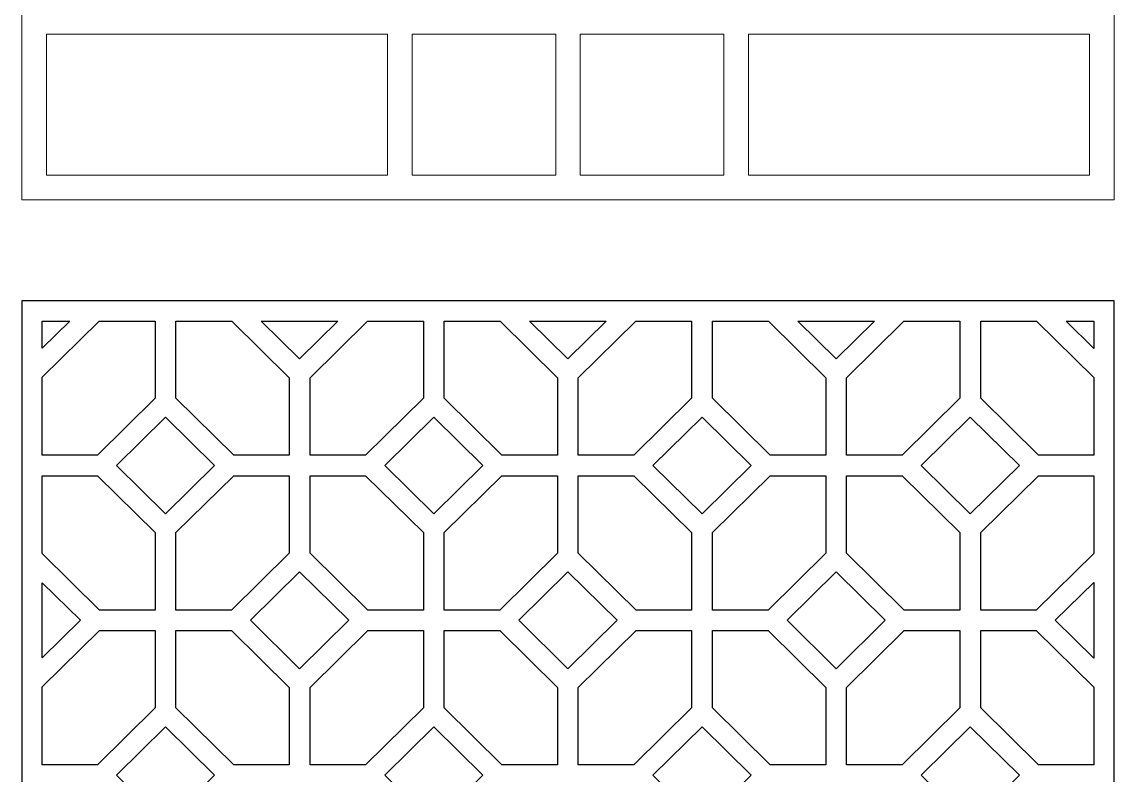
# Model space of a CAD drawing. Header units: centimetres. Extents: x 1.9 to 8.3, y -9.5 to 9.5.
# Drawn here: x 1.85 to 8.27, y -6.71 to -2.29 of the extents above; entities that cross this region are included whole.
import ezdxf

# ---------------------------------------------------------------- set-up
doc = ezdxf.new("R2010")
doc.units = ezdxf.units.CM
doc.header["$MEASUREMENT"] = 0
doc.layers.add('layer 1', color=7, linetype='Continuous')

msp = doc.modelspace()

# ---------------------------------------------------------------- linework, layer by layer
at = {"layer": 'layer 1', "color": 250, "lineweight": 9}
for points, knots in [([(1.85394, -3.33259), (1.85394, -3.33259), (1.85394, 9.50001), (1.85394, 9.50001), (1.85394, 9.50001), (1.85394, 9.50001), (8.27025, 9.50001), (8.27025, 9.50001), (8.27025, 9.50001), (8.27025, 9.50001), (8.27025, -3.33259), (8.27025, -3.33259), (8.27025, -3.33259), (8.27025, -3.33259), (1.85394, -3.33259), (1.85394, -3.33259)], [0, 0, 0, 0, 0.2, 0.2, 0.2, 0.2, 0.4, 0.4, 0.4, 0.4, 0.6, 0.6, 0.6, 0.6, 1, 1, 1, 1]), ([(4.00231, -3.18841), (4.00231, -3.18841), (4.00231, -3.18841), (4.00231, -3.18841), (4.00231, -3.18841), (4.00231, -3.18841), (4.00231, -2.35932), (4.00231, -2.35932), (4.00231, -2.35932), (4.00231, -2.35932), (1.99813, -2.35932), (1.99813, -2.35932), (1.99813, -2.35932), (1.99813, -2.35932), (1.99813, -3.18841), (1.99813, -3.18841), (1.99813, -3.18841), (1.99813, -3.18841), (4.00231, -3.18841), (4.00231, -3.18841)], [0, 0, 0, 0, 0.1666667, 0.1666667, 0.1666667, 0.1666667, 0.3333333, 0.3333333, 0.3333333, 0.3333333, 0.5, 0.5, 0.5, 0.5, 0.6666667, 0.6666667, 0.6666667, 0.6666667, 1, 1, 1, 1]), ([(4.99001, -3.18841), (4.99001, -3.18841), (4.99001, -3.18841), (4.99001, -3.18841), (4.99001, -3.18841), (4.99001, -3.18841), (4.99001, -2.35932), (4.99001, -2.35932), (4.99001, -2.35932), (4.99001, -2.35932), (4.14652, -2.35932), (4.14652, -2.35932), (4.14652, -2.35932), (4.14652, -2.35932), (4.14652, -3.18841), (4.14652, -3.18841), (4.14652, -3.18841), (4.14652, -3.18841), (4.99001, -3.18841), (4.99001, -3.18841)], [0, 0, 0, 0, 0.1666667, 0.1666667, 0.1666667, 0.1666667, 0.3333333, 0.3333333, 0.3333333, 0.3333333, 0.5, 0.5, 0.5, 0.5, 0.6666667, 0.6666667, 0.6666667, 0.6666667, 1, 1, 1, 1]), ([(5.97768, -3.18841), (5.97768, -3.18841), (5.97768, -3.18841), (5.97768, -3.18841), (5.97768, -3.18841), (5.97768, -3.18841), (5.97768, -2.35932), (5.97768, -2.35932), (5.97768, -2.35932), (5.97768, -2.35932), (5.13418, -2.35932), (5.13418, -2.35932), (5.13418, -2.35932), (5.13418, -2.35932), (5.13418, -3.18841), (5.13418, -3.18841), (5.13418, -3.18841), (5.13418, -3.18841), (5.97768, -3.18841), (5.97768, -3.18841)], [0, 0, 0, 0, 0.1666667, 0.1666667, 0.1666667, 0.1666667, 0.3333333, 0.3333333, 0.3333333, 0.3333333, 0.5, 0.5, 0.5, 0.5, 0.6666667, 0.6666667, 0.6666667, 0.6666667, 1, 1, 1, 1]), ([(8.12606, -2.35932), (8.12606, -2.35932), (8.12606, -2.35932), (8.12606, -2.35932), (8.12606, -2.35932), (8.12606, -2.35932), (6.12188, -2.35932), (6.12188, -2.35932), (6.12188, -2.35932), (6.12188, -2.35932), (6.12188, -3.18841), (6.12188, -3.18841), (6.12188, -3.18841), (6.12188, -3.18841), (8.12606, -3.18841), (8.12606, -3.18841), (8.12606, -3.18841), (8.12606, -3.18841), (8.12606, -2.35932), (8.12606, -2.35932)], [0, 0, 0, 0, 0.1666667, 0.1666667, 0.1666667, 0.1666667, 0.3333333, 0.3333333, 0.3333333, 0.3333333, 0.5, 0.5, 0.5, 0.5, 0.6666667, 0.6666667, 0.6666667, 0.6666667, 1, 1, 1, 1])]:
    msp.add_open_spline(points, degree=3, knots=knots, dxfattribs=at)
at = {"layer": 'layer 1', "color": 250}
msp.add_open_spline([(1.85395, -3.92585), (1.85395, -3.92585), (8.27024, -3.92585), (8.27024, -3.92585), (8.27024, -3.92585), (8.27024, -3.92585), (8.27024, -9.5), (8.27024, -9.5), (8.27024, -9.5), (8.27024, -9.5), (1.85395, -9.5), (1.85395, -9.5), (1.85395, -9.5), (1.85395, -9.5), (1.85395, -3.92585), (1.85395, -3.92585)], degree=3, knots=[0, 0, 0, 0, 0.2, 0.2, 0.2, 0.2, 0.4, 0.4, 0.4, 0.4, 0.6, 0.6, 0.6, 0.6, 1, 1, 1, 1], dxfattribs=at)
at = {"layer": 'layer 1', "color": 7}
for points, knots in [([(1.97426, -4.20485), (1.97426, -4.20485), (2.13524, -4.04616), (2.13524, -4.04616), (2.13524, -4.04616), (2.13524, -4.04616), (1.97426, -4.04616), (1.97426, -4.04616), (1.97426, -4.04616), (1.97426, -4.04616), (1.97426, -4.20485), (1.97426, -4.20485)], [0, 0, 0, 0, 0.25, 0.25, 0.25, 0.25, 0.5, 0.5, 0.5, 0.5, 1, 1, 1, 1]), ([(2.30833, -4.04616), (2.30833, -4.04616), (1.97426, -4.37544), (1.97426, -4.37544), (1.97426, -4.37544), (1.97426, -4.37544), (1.97426, -4.83339), (1.97426, -4.83339), (1.97426, -4.83339), (1.97426, -4.83339), (2.29757, -4.83339), (2.29757, -4.83339), (2.29757, -4.83339), (2.29757, -4.83339), (2.63671, -4.49908), (2.63671, -4.49908), (2.63671, -4.49908), (2.63671, -4.49908), (2.63671, -4.04616), (2.63671, -4.04616), (2.63671, -4.04616), (2.63671, -4.04616), (2.30833, -4.04616), (2.30833, -4.04616)], [0, 0, 0, 0, 0.1428571, 0.1428571, 0.1428571, 0.1428571, 0.2857143, 0.2857143, 0.2857143, 0.2857143, 0.4285714, 0.4285714, 0.4285714, 0.4285714, 0.5714286, 0.5714286, 0.5714286, 0.5714286, 0.7142857, 0.7142857, 0.7142857, 0.7142857, 1, 1, 1, 1]), ([(2.75908, -4.04616), (2.75908, -4.04616), (2.75908, -4.49908), (2.75908, -4.49908), (2.75908, -4.49908), (2.75908, -4.49908), (3.09825, -4.83339), (3.09825, -4.83339), (3.09825, -4.83339), (3.09825, -4.83339), (3.4246, -4.83339), (3.4246, -4.83339), (3.4246, -4.83339), (3.4246, -4.83339), (3.4246, -4.37846), (3.4246, -4.37846), (3.4246, -4.37846), (3.4246, -4.37846), (3.08748, -4.04616), (3.08748, -4.04616), (3.08748, -4.04616), (3.08748, -4.04616), (2.75908, -4.04616), (2.75908, -4.04616)], [0, 0, 0, 0, 0.1428571, 0.1428571, 0.1428571, 0.1428571, 0.2857143, 0.2857143, 0.2857143, 0.2857143, 0.4285714, 0.4285714, 0.4285714, 0.4285714, 0.5714286, 0.5714286, 0.5714286, 0.5714286, 0.7142857, 0.7142857, 0.7142857, 0.7142857, 1, 1, 1, 1]), ([(3.26056, -4.04616), (3.26056, -4.04616), (3.4858, -4.26816), (3.4858, -4.26816), (3.4858, -4.26816), (3.4858, -4.26816), (3.71102, -4.04616), (3.71102, -4.04616), (3.71102, -4.04616), (3.71102, -4.04616), (3.26056, -4.04616), (3.26056, -4.04616)], [0, 0, 0, 0, 0.25, 0.25, 0.25, 0.25, 0.5, 0.5, 0.5, 0.5, 1, 1, 1, 1]), ([(3.8841, -4.04616), (3.8841, -4.04616), (3.547, -4.37846), (3.547, -4.37846), (3.547, -4.37846), (3.547, -4.37846), (3.547, -4.83339), (3.547, -4.83339), (3.547, -4.83339), (3.547, -4.83339), (3.87334, -4.83339), (3.87334, -4.83339), (3.87334, -4.83339), (3.87334, -4.83339), (4.21249, -4.49908), (4.21249, -4.49908), (4.21249, -4.49908), (4.21249, -4.49908), (4.21249, -4.04616), (4.21249, -4.04616), (4.21249, -4.04616), (4.21249, -4.04616), (3.8841, -4.04616), (3.8841, -4.04616)], [0, 0, 0, 0, 0.1428571, 0.1428571, 0.1428571, 0.1428571, 0.2857143, 0.2857143, 0.2857143, 0.2857143, 0.4285714, 0.4285714, 0.4285714, 0.4285714, 0.5714286, 0.5714286, 0.5714286, 0.5714286, 0.7142857, 0.7142857, 0.7142857, 0.7142857, 1, 1, 1, 1]), ([(4.33489, -4.04616), (4.33489, -4.04616), (4.33489, -4.49908), (4.33489, -4.49908), (4.33489, -4.49908), (4.33489, -4.49908), (4.67403, -4.83339), (4.67403, -4.83339), (4.67403, -4.83339), (4.67403, -4.83339), (5.00038, -4.83339), (5.00038, -4.83339), (5.00038, -4.83339), (5.00038, -4.83339), (5.00038, -4.37846), (5.00038, -4.37846), (5.00038, -4.37846), (5.00038, -4.37846), (4.66326, -4.04616), (4.66326, -4.04616), (4.66326, -4.04616), (4.66326, -4.04616), (4.33489, -4.04616), (4.33489, -4.04616)], [0, 0, 0, 0, 0.1428571, 0.1428571, 0.1428571, 0.1428571, 0.2857143, 0.2857143, 0.2857143, 0.2857143, 0.4285714, 0.4285714, 0.4285714, 0.4285714, 0.5714286, 0.5714286, 0.5714286, 0.5714286, 0.7142857, 0.7142857, 0.7142857, 0.7142857, 1, 1, 1, 1]), ([(4.83634, -4.04616), (4.83634, -4.04616), (5.06157, -4.26816), (5.06157, -4.26816), (5.06157, -4.26816), (5.06157, -4.26816), (5.2868, -4.04616), (5.2868, -4.04616), (5.2868, -4.04616), (5.2868, -4.04616), (4.83634, -4.04616), (4.83634, -4.04616)], [0, 0, 0, 0, 0.25, 0.25, 0.25, 0.25, 0.5, 0.5, 0.5, 0.5, 1, 1, 1, 1]), ([(5.4599, -4.04616), (5.4599, -4.04616), (5.12278, -4.37846), (5.12278, -4.37846), (5.12278, -4.37846), (5.12278, -4.37846), (5.12278, -4.83339), (5.12278, -4.83339), (5.12278, -4.83339), (5.12278, -4.83339), (5.44912, -4.83339), (5.44912, -4.83339), (5.44912, -4.83339), (5.44912, -4.83339), (5.78827, -4.49908), (5.78827, -4.49908), (5.78827, -4.49908), (5.78827, -4.49908), (5.78827, -4.04616), (5.78827, -4.04616), (5.78827, -4.04616), (5.78827, -4.04616), (5.4599, -4.04616), (5.4599, -4.04616)], [0, 0, 0, 0, 0.1428571, 0.1428571, 0.1428571, 0.1428571, 0.2857143, 0.2857143, 0.2857143, 0.2857143, 0.4285714, 0.4285714, 0.4285714, 0.4285714, 0.5714286, 0.5714286, 0.5714286, 0.5714286, 0.7142857, 0.7142857, 0.7142857, 0.7142857, 1, 1, 1, 1]), ([(5.91067, -4.04616), (5.91067, -4.04616), (5.91067, -4.49908), (5.91067, -4.49908), (5.91067, -4.49908), (5.91067, -4.49908), (6.24981, -4.83339), (6.24981, -4.83339), (6.24981, -4.83339), (6.24981, -4.83339), (6.57616, -4.83339), (6.57616, -4.83339), (6.57616, -4.83339), (6.57616, -4.83339), (6.57616, -4.37846), (6.57616, -4.37846), (6.57616, -4.37846), (6.57616, -4.37846), (6.23904, -4.04616), (6.23904, -4.04616), (6.23904, -4.04616), (6.23904, -4.04616), (5.91067, -4.04616), (5.91067, -4.04616)], [0, 0, 0, 0, 0.1428571, 0.1428571, 0.1428571, 0.1428571, 0.2857143, 0.2857143, 0.2857143, 0.2857143, 0.4285714, 0.4285714, 0.4285714, 0.4285714, 0.5714286, 0.5714286, 0.5714286, 0.5714286, 0.7142857, 0.7142857, 0.7142857, 0.7142857, 1, 1, 1, 1]), ([(6.41212, -4.04616), (6.41212, -4.04616), (6.63736, -4.26816), (6.63736, -4.26816), (6.63736, -4.26816), (6.63736, -4.26816), (6.86257, -4.04616), (6.86257, -4.04616), (6.86257, -4.04616), (6.86257, -4.04616), (6.41212, -4.04616), (6.41212, -4.04616)], [0, 0, 0, 0, 0.25, 0.25, 0.25, 0.25, 0.5, 0.5, 0.5, 0.5, 1, 1, 1, 1]), ([(7.03565, -4.04616), (7.03565, -4.04616), (6.69855, -4.37846), (6.69855, -4.37846), (6.69855, -4.37846), (6.69855, -4.37846), (6.69855, -4.83339), (6.69855, -4.83339), (6.69855, -4.83339), (6.69855, -4.83339), (7.0249, -4.83339), (7.0249, -4.83339), (7.0249, -4.83339), (7.0249, -4.83339), (7.36405, -4.49908), (7.36405, -4.49908), (7.36405, -4.49908), (7.36405, -4.49908), (7.36405, -4.04616), (7.36405, -4.04616), (7.36405, -4.04616), (7.36405, -4.04616), (7.03565, -4.04616), (7.03565, -4.04616)], [0, 0, 0, 0, 0.1428571, 0.1428571, 0.1428571, 0.1428571, 0.2857143, 0.2857143, 0.2857143, 0.2857143, 0.4285714, 0.4285714, 0.4285714, 0.4285714, 0.5714286, 0.5714286, 0.5714286, 0.5714286, 0.7142857, 0.7142857, 0.7142857, 0.7142857, 1, 1, 1, 1]), ([(7.48645, -4.04616), (7.48645, -4.04616), (7.48645, -4.49908), (7.48645, -4.49908), (7.48645, -4.49908), (7.48645, -4.49908), (7.82559, -4.83339), (7.82559, -4.83339), (7.82559, -4.83339), (7.82559, -4.83339), (8.14993, -4.83339), (8.14993, -4.83339), (8.14993, -4.83339), (8.14993, -4.83339), (8.14993, -4.37647), (8.14993, -4.37647), (8.14993, -4.37647), (8.14993, -4.37647), (7.81482, -4.04616), (7.81482, -4.04616), (7.81482, -4.04616), (7.81482, -4.04616), (7.48645, -4.04616), (7.48645, -4.04616)], [0, 0, 0, 0, 0.1428571, 0.1428571, 0.1428571, 0.1428571, 0.2857143, 0.2857143, 0.2857143, 0.2857143, 0.4285714, 0.4285714, 0.4285714, 0.4285714, 0.5714286, 0.5714286, 0.5714286, 0.5714286, 0.7142857, 0.7142857, 0.7142857, 0.7142857, 1, 1, 1, 1]), ([(7.9879, -4.04616), (7.9879, -4.04616), (8.14993, -4.20586), (8.14993, -4.20586), (8.14993, -4.20586), (8.14993, -4.20586), (8.14993, -4.04616), (8.14993, -4.04616), (8.14993, -4.04616), (8.14993, -4.04616), (7.9879, -4.04616), (7.9879, -4.04616)], [0, 0, 0, 0, 0.25, 0.25, 0.25, 0.25, 0.5, 0.5, 0.5, 0.5, 1, 1, 1, 1]), ([(2.40944, -4.89371), (2.40944, -4.89371), (2.69791, -4.60936), (2.69791, -4.60936), (2.69791, -4.60936), (2.69791, -4.60936), (2.98637, -4.89371), (2.98637, -4.89371), (2.98637, -4.89371), (2.98637, -4.89371), (2.69791, -5.17803), (2.69791, -5.17803), (2.69791, -5.17803), (2.69791, -5.17803), (2.40944, -4.89371), (2.40944, -4.89371)], [0, 0, 0, 0, 0.2, 0.2, 0.2, 0.2, 0.4, 0.4, 0.4, 0.4, 0.6, 0.6, 0.6, 0.6, 1, 1, 1, 1]), ([(3.98522, -4.89371), (3.98522, -4.89371), (4.27369, -4.60936), (4.27369, -4.60936), (4.27369, -4.60936), (4.27369, -4.60936), (4.56215, -4.89371), (4.56215, -4.89371), (4.56215, -4.89371), (4.56215, -4.89371), (4.27369, -5.17803), (4.27369, -5.17803), (4.27369, -5.17803), (4.27369, -5.17803), (3.98522, -4.89371), (3.98522, -4.89371)], [0, 0, 0, 0, 0.2, 0.2, 0.2, 0.2, 0.4, 0.4, 0.4, 0.4, 0.6, 0.6, 0.6, 0.6, 1, 1, 1, 1]), ([(5.561, -4.89371), (5.561, -4.89371), (5.84947, -4.60936), (5.84947, -4.60936), (5.84947, -4.60936), (5.84947, -4.60936), (6.13794, -4.89371), (6.13794, -4.89371), (6.13794, -4.89371), (6.13794, -4.89371), (5.84947, -5.17803), (5.84947, -5.17803), (5.84947, -5.17803), (5.84947, -5.17803), (5.561, -4.89371), (5.561, -4.89371)], [0, 0, 0, 0, 0.2, 0.2, 0.2, 0.2, 0.4, 0.4, 0.4, 0.4, 0.6, 0.6, 0.6, 0.6, 1, 1, 1, 1]), ([(7.13678, -4.89371), (7.13678, -4.89371), (7.42524, -4.60936), (7.42524, -4.60936), (7.42524, -4.60936), (7.42524, -4.60936), (7.71371, -4.89371), (7.71371, -4.89371), (7.71371, -4.89371), (7.71371, -4.89371), (7.42524, -5.17803), (7.42524, -5.17803), (7.42524, -5.17803), (7.42524, -5.17803), (7.13678, -4.89371), (7.13678, -4.89371)], [0, 0, 0, 0, 0.2, 0.2, 0.2, 0.2, 0.4, 0.4, 0.4, 0.4, 0.6, 0.6, 0.6, 0.6, 1, 1, 1, 1]), ([(1.97426, -5.41195), (1.97426, -5.41195), (2.31036, -5.74324), (2.31036, -5.74324), (2.31036, -5.74324), (2.31036, -5.74324), (2.63671, -5.74324), (2.63671, -5.74324), (2.63671, -5.74324), (2.63671, -5.74324), (2.63671, -5.2883), (2.63671, -5.2883), (2.63671, -5.2883), (2.63671, -5.2883), (2.29757, -4.95402), (2.29757, -4.95402), (2.29757, -4.95402), (2.29757, -4.95402), (1.97426, -4.95402), (1.97426, -4.95402), (1.97426, -4.95402), (1.97426, -4.95402), (1.97426, -5.41195), (1.97426, -5.41195)], [0, 0, 0, 0, 0.1428571, 0.1428571, 0.1428571, 0.1428571, 0.2857143, 0.2857143, 0.2857143, 0.2857143, 0.4285714, 0.4285714, 0.4285714, 0.4285714, 0.5714286, 0.5714286, 0.5714286, 0.5714286, 0.7142857, 0.7142857, 0.7142857, 0.7142857, 1, 1, 1, 1]), ([(3.4246, -5.40895), (3.4246, -5.40895), (3.4246, -4.95402), (3.4246, -4.95402), (3.4246, -4.95402), (3.4246, -4.95402), (3.09825, -4.95402), (3.09825, -4.95402), (3.09825, -4.95402), (3.09825, -4.95402), (2.75908, -5.2883), (2.75908, -5.2883), (2.75908, -5.2883), (2.75908, -5.2883), (2.75908, -5.74324), (2.75908, -5.74324), (2.75908, -5.74324), (2.75908, -5.74324), (3.08545, -5.74324), (3.08545, -5.74324), (3.08545, -5.74324), (3.08545, -5.74324), (3.4246, -5.40895), (3.4246, -5.40895)], [0, 0, 0, 0, 0.1428571, 0.1428571, 0.1428571, 0.1428571, 0.2857143, 0.2857143, 0.2857143, 0.2857143, 0.4285714, 0.4285714, 0.4285714, 0.4285714, 0.5714286, 0.5714286, 0.5714286, 0.5714286, 0.7142857, 0.7142857, 0.7142857, 0.7142857, 1, 1, 1, 1]), ([(3.547, -4.95402), (3.547, -4.95402), (3.547, -5.40895), (3.547, -5.40895), (3.547, -5.40895), (3.547, -5.40895), (3.88615, -5.74324), (3.88615, -5.74324), (3.88615, -5.74324), (3.88615, -5.74324), (4.21249, -5.74324), (4.21249, -5.74324), (4.21249, -5.74324), (4.21249, -5.74324), (4.21249, -5.2883), (4.21249, -5.2883), (4.21249, -5.2883), (4.21249, -5.2883), (3.87334, -4.95402), (3.87334, -4.95402), (3.87334, -4.95402), (3.87334, -4.95402), (3.547, -4.95402), (3.547, -4.95402)], [0, 0, 0, 0, 0.1428571, 0.1428571, 0.1428571, 0.1428571, 0.2857143, 0.2857143, 0.2857143, 0.2857143, 0.4285714, 0.4285714, 0.4285714, 0.4285714, 0.5714286, 0.5714286, 0.5714286, 0.5714286, 0.7142857, 0.7142857, 0.7142857, 0.7142857, 1, 1, 1, 1]), ([(5.00038, -5.40895), (5.00038, -5.40895), (5.00038, -4.95402), (5.00038, -4.95402), (5.00038, -4.95402), (5.00038, -4.95402), (4.67403, -4.95402), (4.67403, -4.95402), (4.67403, -4.95402), (4.67403, -4.95402), (4.33489, -5.2883), (4.33489, -5.2883), (4.33489, -5.2883), (4.33489, -5.2883), (4.33489, -5.74324), (4.33489, -5.74324), (4.33489, -5.74324), (4.33489, -5.74324), (4.66123, -5.74324), (4.66123, -5.74324), (4.66123, -5.74324), (4.66123, -5.74324), (5.00038, -5.40895), (5.00038, -5.40895)], [0, 0, 0, 0, 0.1428571, 0.1428571, 0.1428571, 0.1428571, 0.2857143, 0.2857143, 0.2857143, 0.2857143, 0.4285714, 0.4285714, 0.4285714, 0.4285714, 0.5714286, 0.5714286, 0.5714286, 0.5714286, 0.7142857, 0.7142857, 0.7142857, 0.7142857, 1, 1, 1, 1]), ([(5.12278, -4.95402), (5.12278, -4.95402), (5.12278, -5.40895), (5.12278, -5.40895), (5.12278, -5.40895), (5.12278, -5.40895), (5.46192, -5.74324), (5.46192, -5.74324), (5.46192, -5.74324), (5.46192, -5.74324), (5.78827, -5.74324), (5.78827, -5.74324), (5.78827, -5.74324), (5.78827, -5.74324), (5.78827, -5.2883), (5.78827, -5.2883), (5.78827, -5.2883), (5.78827, -5.2883), (5.44912, -4.95402), (5.44912, -4.95402), (5.44912, -4.95402), (5.44912, -4.95402), (5.12278, -4.95402), (5.12278, -4.95402)], [0, 0, 0, 0, 0.1428571, 0.1428571, 0.1428571, 0.1428571, 0.2857143, 0.2857143, 0.2857143, 0.2857143, 0.4285714, 0.4285714, 0.4285714, 0.4285714, 0.5714286, 0.5714286, 0.5714286, 0.5714286, 0.7142857, 0.7142857, 0.7142857, 0.7142857, 1, 1, 1, 1]), ([(6.57616, -5.40895), (6.57616, -5.40895), (6.57616, -4.95402), (6.57616, -4.95402), (6.57616, -4.95402), (6.57616, -4.95402), (6.24981, -4.95402), (6.24981, -4.95402), (6.24981, -4.95402), (6.24981, -4.95402), (5.91067, -5.2883), (5.91067, -5.2883), (5.91067, -5.2883), (5.91067, -5.2883), (5.91067, -5.74324), (5.91067, -5.74324), (5.91067, -5.74324), (5.91067, -5.74324), (6.23701, -5.74324), (6.23701, -5.74324), (6.23701, -5.74324), (6.23701, -5.74324), (6.57616, -5.40895), (6.57616, -5.40895)], [0, 0, 0, 0, 0.1428571, 0.1428571, 0.1428571, 0.1428571, 0.2857143, 0.2857143, 0.2857143, 0.2857143, 0.4285714, 0.4285714, 0.4285714, 0.4285714, 0.5714286, 0.5714286, 0.5714286, 0.5714286, 0.7142857, 0.7142857, 0.7142857, 0.7142857, 1, 1, 1, 1]), ([(6.69855, -4.95402), (6.69855, -4.95402), (6.69855, -5.40895), (6.69855, -5.40895), (6.69855, -5.40895), (6.69855, -5.40895), (7.0377, -5.74324), (7.0377, -5.74324), (7.0377, -5.74324), (7.0377, -5.74324), (7.36405, -5.74324), (7.36405, -5.74324), (7.36405, -5.74324), (7.36405, -5.74324), (7.36405, -5.2883), (7.36405, -5.2883), (7.36405, -5.2883), (7.36405, -5.2883), (7.0249, -4.95402), (7.0249, -4.95402), (7.0249, -4.95402), (7.0249, -4.95402), (6.69855, -4.95402), (6.69855, -4.95402)], [0, 0, 0, 0, 0.1428571, 0.1428571, 0.1428571, 0.1428571, 0.2857143, 0.2857143, 0.2857143, 0.2857143, 0.4285714, 0.4285714, 0.4285714, 0.4285714, 0.5714286, 0.5714286, 0.5714286, 0.5714286, 0.7142857, 0.7142857, 0.7142857, 0.7142857, 1, 1, 1, 1]), ([(8.14993, -4.95402), (8.14993, -4.95402), (7.82559, -4.95402), (7.82559, -4.95402), (7.82559, -4.95402), (7.82559, -4.95402), (7.48645, -5.2883), (7.48645, -5.2883), (7.48645, -5.2883), (7.48645, -5.2883), (7.48645, -5.74324), (7.48645, -5.74324), (7.48645, -5.74324), (7.48645, -5.74324), (7.81279, -5.74324), (7.81279, -5.74324), (7.81279, -5.74324), (7.81279, -5.74324), (8.14993, -5.41092), (8.14993, -5.41092), (8.14993, -5.41092), (8.14993, -5.41092), (8.14993, -4.95402), (8.14993, -4.95402)], [0, 0, 0, 0, 0.1428571, 0.1428571, 0.1428571, 0.1428571, 0.2857143, 0.2857143, 0.2857143, 0.2857143, 0.4285714, 0.4285714, 0.4285714, 0.4285714, 0.5714286, 0.5714286, 0.5714286, 0.5714286, 0.7142857, 0.7142857, 0.7142857, 0.7142857, 1, 1, 1, 1]), ([(3.19733, -5.80355), (3.19733, -5.80355), (3.4858, -5.51923), (3.4858, -5.51923), (3.4858, -5.51923), (3.4858, -5.51923), (3.77426, -5.80355), (3.77426, -5.80355), (3.77426, -5.80355), (3.77426, -5.80355), (3.4858, -6.0879), (3.4858, -6.0879), (3.4858, -6.0879), (3.4858, -6.0879), (3.19733, -5.80355), (3.19733, -5.80355)], [0, 0, 0, 0, 0.2, 0.2, 0.2, 0.2, 0.4, 0.4, 0.4, 0.4, 0.6, 0.6, 0.6, 0.6, 1, 1, 1, 1]), ([(4.77311, -5.80355), (4.77311, -5.80355), (5.06157, -5.51923), (5.06157, -5.51923), (5.06157, -5.51923), (5.06157, -5.51923), (5.35004, -5.80355), (5.35004, -5.80355), (5.35004, -5.80355), (5.35004, -5.80355), (5.06157, -6.0879), (5.06157, -6.0879), (5.06157, -6.0879), (5.06157, -6.0879), (4.77311, -5.80355), (4.77311, -5.80355)], [0, 0, 0, 0, 0.2, 0.2, 0.2, 0.2, 0.4, 0.4, 0.4, 0.4, 0.6, 0.6, 0.6, 0.6, 1, 1, 1, 1]), ([(6.34889, -5.80355), (6.34889, -5.80355), (6.63736, -5.51923), (6.63736, -5.51923), (6.63736, -5.51923), (6.63736, -5.51923), (6.92582, -5.80355), (6.92582, -5.80355), (6.92582, -5.80355), (6.92582, -5.80355), (6.63736, -6.0879), (6.63736, -6.0879), (6.63736, -6.0879), (6.63736, -6.0879), (6.34889, -5.80355), (6.34889, -5.80355)], [0, 0, 0, 0, 0.2, 0.2, 0.2, 0.2, 0.4, 0.4, 0.4, 0.4, 0.6, 0.6, 0.6, 0.6, 1, 1, 1, 1]), ([(8.14993, -5.58152), (8.14993, -5.58152), (7.92467, -5.80355), (7.92467, -5.80355), (7.92467, -5.80355), (7.92467, -5.80355), (8.14993, -6.0256), (8.14993, -6.0256), (8.14993, -6.0256), (8.14993, -6.0256), (8.14993, -5.58152), (8.14993, -5.58152)], [0, 0, 0, 0, 0.25, 0.25, 0.25, 0.25, 0.5, 0.5, 0.5, 0.5, 1, 1, 1, 1]), ([(1.97426, -6.02457), (1.97426, -6.02457), (2.19849, -5.80355), (2.19849, -5.80355), (2.19849, -5.80355), (2.19849, -5.80355), (1.97426, -5.58256), (1.97426, -5.58256), (1.97426, -5.58256), (1.97426, -5.58256), (1.97426, -6.02457), (1.97426, -6.02457)], [0, 0, 0, 0, 0.25, 0.25, 0.25, 0.25, 0.5, 0.5, 0.5, 0.5, 1, 1, 1, 1]), ([(1.97426, -6.65311), (1.97426, -6.65311), (2.29757, -6.65311), (2.29757, -6.65311), (2.29757, -6.65311), (2.29757, -6.65311), (2.63671, -6.3188), (2.63671, -6.3188), (2.63671, -6.3188), (2.63671, -6.3188), (2.63671, -5.86386), (2.63671, -5.86386), (2.63671, -5.86386), (2.63671, -5.86386), (2.31036, -5.86386), (2.31036, -5.86386), (2.31036, -5.86386), (2.31036, -5.86386), (1.97426, -6.19518), (1.97426, -6.19518), (1.97426, -6.19518), (1.97426, -6.19518), (1.97426, -6.65311), (1.97426, -6.65311)], [0, 0, 0, 0, 0.1428571, 0.1428571, 0.1428571, 0.1428571, 0.2857143, 0.2857143, 0.2857143, 0.2857143, 0.4285714, 0.4285714, 0.4285714, 0.4285714, 0.5714286, 0.5714286, 0.5714286, 0.5714286, 0.7142857, 0.7142857, 0.7142857, 0.7142857, 1, 1, 1, 1]), ([(3.4246, -6.65311), (3.4246, -6.65311), (3.4246, -6.19817), (3.4246, -6.19817), (3.4246, -6.19817), (3.4246, -6.19817), (3.08545, -5.86386), (3.08545, -5.86386), (3.08545, -5.86386), (3.08545, -5.86386), (2.75908, -5.86386), (2.75908, -5.86386), (2.75908, -5.86386), (2.75908, -5.86386), (2.75908, -6.3188), (2.75908, -6.3188), (2.75908, -6.3188), (2.75908, -6.3188), (3.09825, -6.65311), (3.09825, -6.65311), (3.09825, -6.65311), (3.09825, -6.65311), (3.4246, -6.65311), (3.4246, -6.65311)], [0, 0, 0, 0, 0.1428571, 0.1428571, 0.1428571, 0.1428571, 0.2857143, 0.2857143, 0.2857143, 0.2857143, 0.4285714, 0.4285714, 0.4285714, 0.4285714, 0.5714286, 0.5714286, 0.5714286, 0.5714286, 0.7142857, 0.7142857, 0.7142857, 0.7142857, 1, 1, 1, 1]), ([(3.547, -6.19817), (3.547, -6.19817), (3.547, -6.65311), (3.547, -6.65311), (3.547, -6.65311), (3.547, -6.65311), (3.87334, -6.65311), (3.87334, -6.65311), (3.87334, -6.65311), (3.87334, -6.65311), (4.21249, -6.3188), (4.21249, -6.3188), (4.21249, -6.3188), (4.21249, -6.3188), (4.21249, -5.86386), (4.21249, -5.86386), (4.21249, -5.86386), (4.21249, -5.86386), (3.88615, -5.86386), (3.88615, -5.86386), (3.88615, -5.86386), (3.88615, -5.86386), (3.547, -6.19817), (3.547, -6.19817)], [0, 0, 0, 0, 0.1428571, 0.1428571, 0.1428571, 0.1428571, 0.2857143, 0.2857143, 0.2857143, 0.2857143, 0.4285714, 0.4285714, 0.4285714, 0.4285714, 0.5714286, 0.5714286, 0.5714286, 0.5714286, 0.7142857, 0.7142857, 0.7142857, 0.7142857, 1, 1, 1, 1]), ([(5.00038, -6.65311), (5.00038, -6.65311), (5.00038, -6.19817), (5.00038, -6.19817), (5.00038, -6.19817), (5.00038, -6.19817), (4.66123, -5.86386), (4.66123, -5.86386), (4.66123, -5.86386), (4.66123, -5.86386), (4.33489, -5.86386), (4.33489, -5.86386), (4.33489, -5.86386), (4.33489, -5.86386), (4.33489, -6.3188), (4.33489, -6.3188), (4.33489, -6.3188), (4.33489, -6.3188), (4.67403, -6.65311), (4.67403, -6.65311), (4.67403, -6.65311), (4.67403, -6.65311), (5.00038, -6.65311), (5.00038, -6.65311)], [0, 0, 0, 0, 0.1428571, 0.1428571, 0.1428571, 0.1428571, 0.2857143, 0.2857143, 0.2857143, 0.2857143, 0.4285714, 0.4285714, 0.4285714, 0.4285714, 0.5714286, 0.5714286, 0.5714286, 0.5714286, 0.7142857, 0.7142857, 0.7142857, 0.7142857, 1, 1, 1, 1]), ([(5.12278, -6.19817), (5.12278, -6.19817), (5.12278, -6.65311), (5.12278, -6.65311), (5.12278, -6.65311), (5.12278, -6.65311), (5.44912, -6.65311), (5.44912, -6.65311), (5.44912, -6.65311), (5.44912, -6.65311), (5.78827, -6.3188), (5.78827, -6.3188), (5.78827, -6.3188), (5.78827, -6.3188), (5.78827, -5.86386), (5.78827, -5.86386), (5.78827, -5.86386), (5.78827, -5.86386), (5.46192, -5.86386), (5.46192, -5.86386), (5.46192, -5.86386), (5.46192, -5.86386), (5.12278, -6.19817), (5.12278, -6.19817)], [0, 0, 0, 0, 0.1428571, 0.1428571, 0.1428571, 0.1428571, 0.2857143, 0.2857143, 0.2857143, 0.2857143, 0.4285714, 0.4285714, 0.4285714, 0.4285714, 0.5714286, 0.5714286, 0.5714286, 0.5714286, 0.7142857, 0.7142857, 0.7142857, 0.7142857, 1, 1, 1, 1]), ([(6.57616, -6.65311), (6.57616, -6.65311), (6.57616, -6.19817), (6.57616, -6.19817), (6.57616, -6.19817), (6.57616, -6.19817), (6.23701, -5.86386), (6.23701, -5.86386), (6.23701, -5.86386), (6.23701, -5.86386), (5.91067, -5.86386), (5.91067, -5.86386), (5.91067, -5.86386), (5.91067, -5.86386), (5.91067, -6.3188), (5.91067, -6.3188), (5.91067, -6.3188), (5.91067, -6.3188), (6.24981, -6.65311), (6.24981, -6.65311), (6.24981, -6.65311), (6.24981, -6.65311), (6.57616, -6.65311), (6.57616, -6.65311)], [0, 0, 0, 0, 0.1428571, 0.1428571, 0.1428571, 0.1428571, 0.2857143, 0.2857143, 0.2857143, 0.2857143, 0.4285714, 0.4285714, 0.4285714, 0.4285714, 0.5714286, 0.5714286, 0.5714286, 0.5714286, 0.7142857, 0.7142857, 0.7142857, 0.7142857, 1, 1, 1, 1]), ([(6.69855, -6.19817), (6.69855, -6.19817), (6.69855, -6.65311), (6.69855, -6.65311), (6.69855, -6.65311), (6.69855, -6.65311), (7.0249, -6.65311), (7.0249, -6.65311), (7.0249, -6.65311), (7.0249, -6.65311), (7.36405, -6.3188), (7.36405, -6.3188), (7.36405, -6.3188), (7.36405, -6.3188), (7.36405, -5.86386), (7.36405, -5.86386), (7.36405, -5.86386), (7.36405, -5.86386), (7.0377, -5.86386), (7.0377, -5.86386), (7.0377, -5.86386), (7.0377, -5.86386), (6.69855, -6.19817), (6.69855, -6.19817)], [0, 0, 0, 0, 0.1428571, 0.1428571, 0.1428571, 0.1428571, 0.2857143, 0.2857143, 0.2857143, 0.2857143, 0.4285714, 0.4285714, 0.4285714, 0.4285714, 0.5714286, 0.5714286, 0.5714286, 0.5714286, 0.7142857, 0.7142857, 0.7142857, 0.7142857, 1, 1, 1, 1]), ([(8.14993, -6.19619), (8.14993, -6.19619), (7.81279, -5.86386), (7.81279, -5.86386), (7.81279, -5.86386), (7.81279, -5.86386), (7.48645, -5.86386), (7.48645, -5.86386), (7.48645, -5.86386), (7.48645, -5.86386), (7.48645, -6.3188), (7.48645, -6.3188), (7.48645, -6.3188), (7.48645, -6.3188), (7.82559, -6.65311), (7.82559, -6.65311), (7.82559, -6.65311), (7.82559, -6.65311), (8.14993, -6.65311), (8.14993, -6.65311), (8.14993, -6.65311), (8.14993, -6.65311), (8.14993, -6.19619), (8.14993, -6.19619)], [0, 0, 0, 0, 0.1428571, 0.1428571, 0.1428571, 0.1428571, 0.2857143, 0.2857143, 0.2857143, 0.2857143, 0.4285714, 0.4285714, 0.4285714, 0.4285714, 0.5714286, 0.5714286, 0.5714286, 0.5714286, 0.7142857, 0.7142857, 0.7142857, 0.7142857, 1, 1, 1, 1]), ([(2.40944, -6.71342), (2.40944, -6.71342), (2.69791, -6.42909), (2.69791, -6.42909), (2.69791, -6.42909), (2.69791, -6.42909), (2.98637, -6.71342), (2.98637, -6.71342), (2.98637, -6.71342), (2.98637, -6.71342), (2.69791, -6.99774), (2.69791, -6.99774), (2.69791, -6.99774), (2.69791, -6.99774), (2.40944, -6.71342), (2.40944, -6.71342)], [0, 0, 0, 0, 0.2, 0.2, 0.2, 0.2, 0.4, 0.4, 0.4, 0.4, 0.6, 0.6, 0.6, 0.6, 1, 1, 1, 1]), ([(3.98522, -6.71342), (3.98522, -6.71342), (4.27369, -6.42909), (4.27369, -6.42909), (4.27369, -6.42909), (4.27369, -6.42909), (4.56215, -6.71342), (4.56215, -6.71342), (4.56215, -6.71342), (4.56215, -6.71342), (4.27369, -6.99774), (4.27369, -6.99774), (4.27369, -6.99774), (4.27369, -6.99774), (3.98522, -6.71342), (3.98522, -6.71342)], [0, 0, 0, 0, 0.2, 0.2, 0.2, 0.2, 0.4, 0.4, 0.4, 0.4, 0.6, 0.6, 0.6, 0.6, 1, 1, 1, 1]), ([(5.561, -6.71342), (5.561, -6.71342), (5.84947, -6.42909), (5.84947, -6.42909), (5.84947, -6.42909), (5.84947, -6.42909), (6.13794, -6.71342), (6.13794, -6.71342), (6.13794, -6.71342), (6.13794, -6.71342), (5.84947, -6.99774), (5.84947, -6.99774), (5.84947, -6.99774), (5.84947, -6.99774), (5.561, -6.71342), (5.561, -6.71342)], [0, 0, 0, 0, 0.2, 0.2, 0.2, 0.2, 0.4, 0.4, 0.4, 0.4, 0.6, 0.6, 0.6, 0.6, 1, 1, 1, 1]), ([(7.13678, -6.71342), (7.13678, -6.71342), (7.42524, -6.42909), (7.42524, -6.42909), (7.42524, -6.42909), (7.42524, -6.42909), (7.71371, -6.71342), (7.71371, -6.71342), (7.71371, -6.71342), (7.71371, -6.71342), (7.42524, -6.99774), (7.42524, -6.99774), (7.42524, -6.99774), (7.42524, -6.99774), (7.13678, -6.71342), (7.13678, -6.71342)], [0, 0, 0, 0, 0.2, 0.2, 0.2, 0.2, 0.4, 0.4, 0.4, 0.4, 0.6, 0.6, 0.6, 0.6, 1, 1, 1, 1])]:
    msp.add_open_spline(points, degree=3, knots=knots, dxfattribs=at)

doc.saveas('drawing.dxf')
